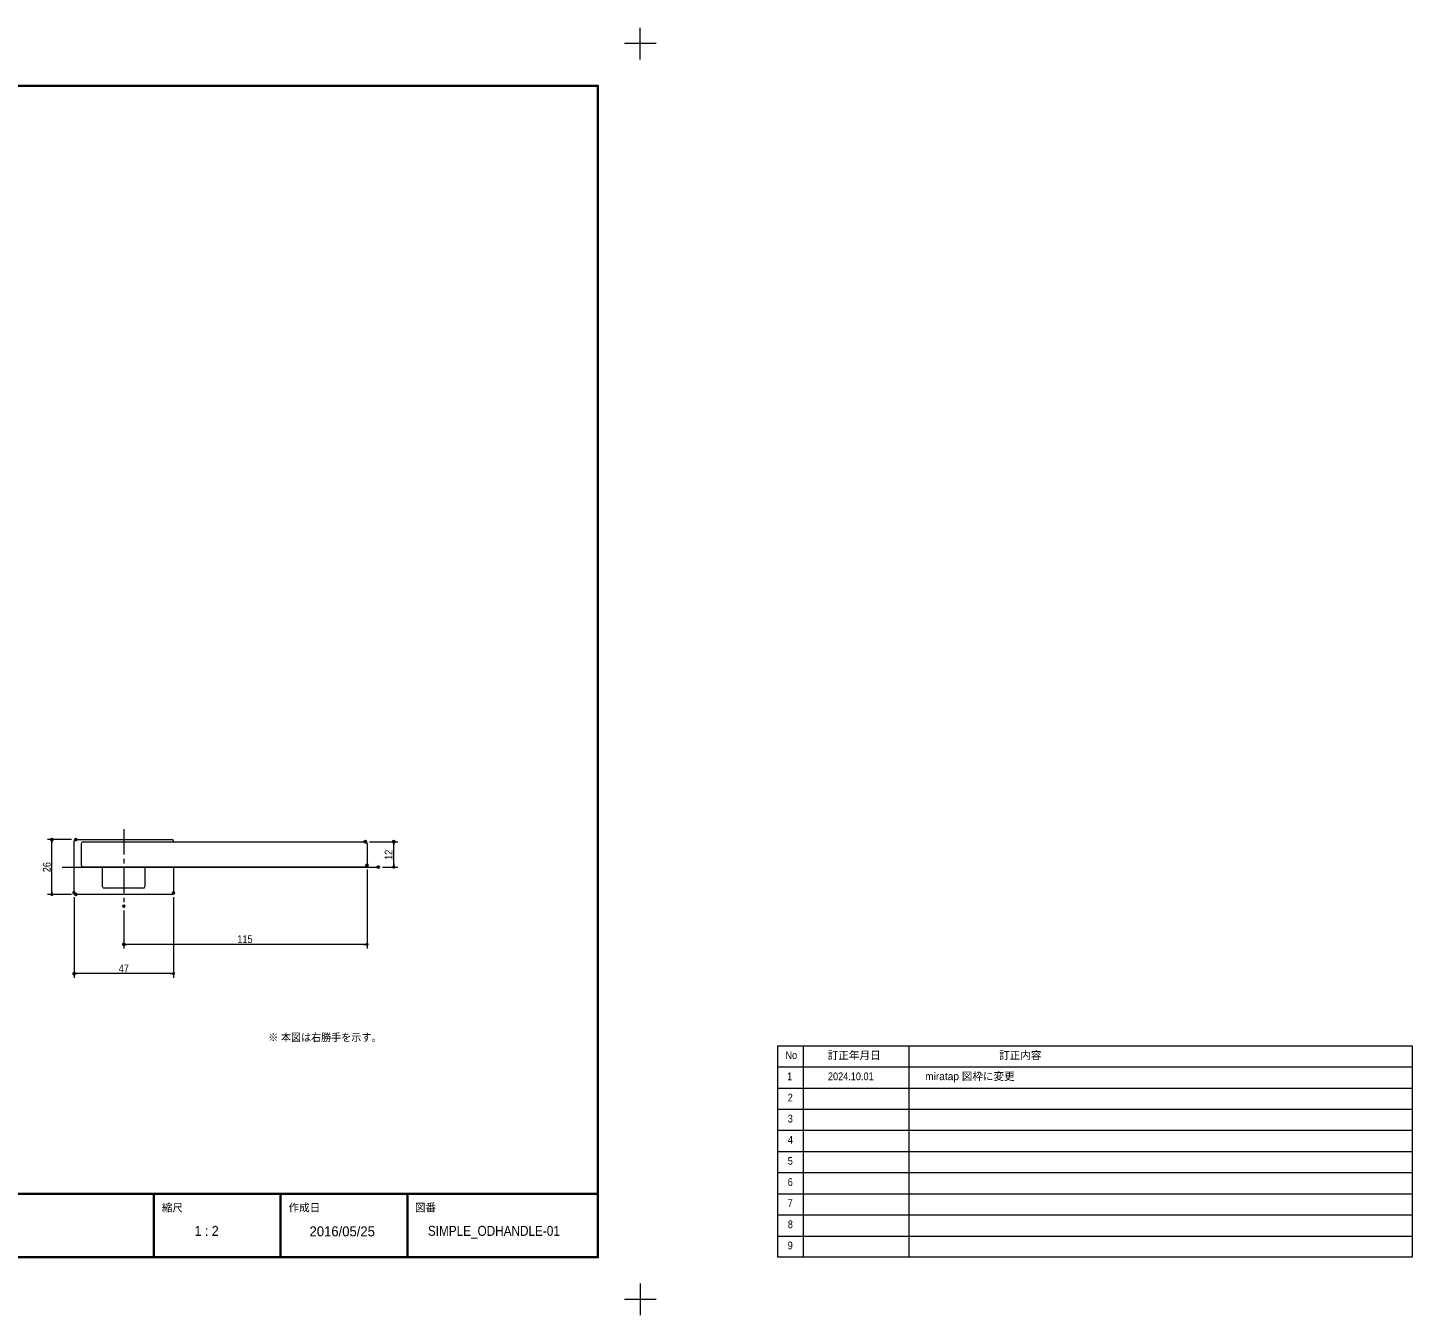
# Model space of a CAD drawing. Units: millimetres, scale not verified. Extents: x -606 to 606, y -304 to 304.
# Drawn here: x -48 to 606, y -304 to 304 of the extents above; entities that cross this region are included whole.
import ezdxf
from ezdxf.enums import TextEntityAlignment as Align

# ---------------------------------------------------------------- set-up
doc = ezdxf.new("R2010")
doc.units = ezdxf.units.MM
doc.header["$LTSCALE"] = 2
doc.header["$PDMODE"] = 32
doc.header["$PDSIZE"] = 1
doc.linetypes.add('USER1', pattern=[9.172222, 5.997222, -1.058333, 1.058333, -1.058333])
for name, color, linetype, lineweight in [('0-0_1図面枠', 7, 'Continuous', 20), ('0-1_3一般', 7, 'Continuous', 15), ('0-2_2寸法-1', 7, 'Continuous', 5), ('0-3_0', 7, 'Continuous', 25)]:
    doc.layers.add(name, color=color, linetype=linetype, lineweight=lineweight)
doc.layers.add('0-4_Defpoints', color=7, linetype='Continuous')
doc.styles.add('ＭＳ Ｐゴシック', font='')
doc.styles.get('ＭＳ Ｐゴシック').set_extended_font_data('MS PGothic')

# ---------------------------------------------------------------- blocks, each defined once
blk = doc.blocks.new('グループ')
at = {"layer": '0-0_1図面枠', "lineweight": 15}
for p, q in [((-840, 579), (-840, 609)), ((840, 579), (840, 609)), ((-855, 594), (-825, 594)), ((855, 594), (825, 594)), ((-840, -579), (-840, -609)), ((840, -579), (840, -609)), ((-855, -594), (-825, -594)), ((855, -594), (825, -594))]:
    blk.add_line(p, q, dxfattribs=at)
blk = doc.blocks.new('グループ-1')
at = {"layer": '0-0_1図面枠', "lineweight": 15}
for p, q in [((994, -354), (994, -554)), ((1094, -354), (1094, -554)), ((970, -374), (1570, -374)), ((970, -394), (1570, -394)), ((970, -414), (1570, -414)), ((970, -434), (1570, -434)), ((970, -454), (1570, -454)), ((970, -474), (1570, -474)), ((970, -494), (1570, -494)), ((970, -514), (1570, -514)), ((970, -534), (1570, -534))]:
    blk.add_line(p, q, dxfattribs=at)
blk.add_lwpolyline([(970, -354), (1570, -354), (1570, -554), (970, -554)], close=True, dxfattribs=at)
blk = doc.blocks.new('グループ-2')
at = {"layer": '0-0_1図面枠', "lineweight": 35}
for p, q in [((-800, -494), (800, -494)), ((-430, -494), (-430, -554)), ((220, -494), (220, -554)), ((380, -494), (380, -554)), ((500, -494), (500, -554)), ((620, -494), (620, -554))]:
    blk.add_line(p, q, dxfattribs=at)
blk.add_lwpolyline([(-800, 554), (800, 554), (800, -554), (-800, -554)], close=True, dxfattribs=at)
blk = doc.blocks.new('図面枠')
at = {"layer": '0-0_1図面枠'}
for name in ['グループ', 'グループ-2', 'グループ-1']:
    blk.add_blockref(name, (0, 0), dxfattribs=at)
at = {"layer": '0-0_1図面枠', "style": 'ＭＳ Ｐゴシック'}
for s, height, width, p in [('No', 7.337, 0.9, (977.31, -368.794)), ('1', 7.331, 0.9, (978.965, -388.811)), ('2', 7.331, 0.9, (979.499, -408.794)), ('3', 7.331, 0.9, (979.499, -428.794)), ('4', 7.331, 0.9, (979.655, -448.794)), ('5', 7.331, 0.9, (979.499, -468.794)), ('6', 7.331, 0.9, (979.459, -488.794)), ('7', 7.331, 0.9, (979.344, -508.794)), ('8', 7.331, 0.9, (979.54, -528.794)), ('1 : 2', 9.428, 0.95, (418.669, -536.653)), ('9', 7.331, 0.9, (979.459, -548.794))]:
    blk.add_text(s, height=height, dxfattribs=dict(at, width=width)).set_placement(p, align=Align.BOTTOM_LEFT)
for s, p in [('訂正年月日', (1017.344, -368.926)), ('訂正内容', (1179.344, -368.946)), ('縮尺', (387.655, -513.072)), ('作成日', (507.499, -513.032)), ('図番', (626.999, -512.842))]:
    blk.add_text(s, height=7.331, dxfattribs=at).set_placement(p, align=Align.BOTTOM_LEFT)
blk = doc.blocks.new('_Dot')
at = {"layer": '0-3_0'}
blk.add_line((-1, 0), (-2, 0), dxfattribs=at)
for points in [[(0, 0), (-1, 0), (-0.992, 0.125)], [(0, 0), (-0.992, -0.125), (-1, 0)], [(0, 0), (-0.992, 0.125), (-0.969, 0.249)], [(0, 0), (-0.969, -0.249), (-0.992, -0.125)], [(0, 0), (-0.969, 0.249), (-0.93, 0.368)], [(0, 0), (-0.93, -0.368), (-0.969, -0.249)], [(0, 0), (-0.93, 0.368), (-0.876, 0.482)], [(0, 0), (-0.876, -0.482), (-0.93, -0.368)], [(0, 0), (-0.876, 0.482), (-0.809, 0.588)], [(0, 0), (-0.809, -0.588), (-0.876, -0.482)], [(0, 0), (-0.809, 0.588), (-0.729, 0.685)], [(0, 0), (-0.729, -0.685), (-0.809, -0.588)], [(0, 0), (-0.729, 0.685), (-0.637, 0.771)], [(0, 0), (-0.637, -0.771), (-0.729, -0.685)], [(0, 0), (-0.637, 0.771), (-0.536, 0.844)], [(0, 0), (-0.536, -0.844), (-0.637, -0.771)], [(0, 0), (-0.536, 0.844), (-0.426, 0.905)], [(0, 0), (-0.426, -0.905), (-0.536, -0.844)], [(0, 0), (-0.426, 0.905), (-0.309, 0.951)], [(0, 0), (-0.309, -0.951), (-0.426, -0.905)], [(0, 0), (-0.309, 0.951), (-0.187, 0.982)], [(0, 0), (-0.187, -0.982), (-0.309, -0.951)], [(0, 0), (-0.187, 0.982), (-0.063, 0.998)], [(0, 0), (-0.063, -0.998), (-0.187, -0.982)], [(0, 0), (-0.063, 0.998), (0.063, 0.998)], [(0, 0), (0.063, -0.998), (-0.063, -0.998)], [(0, 0), (0.063, 0.998), (0.187, 0.982)], [(0, 0), (0.187, 0.982), (0.309, 0.951)], [(0, 0), (0.309, 0.951), (0.426, 0.905)], [(0, 0), (0.426, 0.905), (0.536, 0.844)], [(0, 0), (0.536, 0.844), (0.637, 0.771)], [(0, 0), (0.637, 0.771), (0.729, 0.685)], [(0, 0), (0.729, 0.685), (0.809, 0.588)], [(0, 0), (0.809, 0.588), (0.876, 0.482)], [(0, 0), (0.876, 0.482), (0.93, 0.368)], [(0, 0), (0.93, 0.368), (0.969, 0.249)], [(0, 0), (0.969, 0.249), (0.992, 0.125)], [(0, 0), (0.992, 0.125), (1, 0)], [(0, 0), (0.187, -0.982), (0.063, -0.998)], [(0, 0), (0.309, -0.951), (0.187, -0.982)], [(0, 0), (0.426, -0.905), (0.309, -0.951)], [(0, 0), (0.536, -0.844), (0.426, -0.905)], [(0, 0), (0.637, -0.771), (0.536, -0.844)], [(0, 0), (0.729, -0.685), (0.637, -0.771)], [(0, 0), (0.809, -0.588), (0.729, -0.685)], [(0, 0), (0.876, -0.482), (0.809, -0.588)], [(0, 0), (0.93, -0.368), (0.876, -0.482)], [(0, 0), (0.969, -0.249), (0.93, -0.368)], [(0, 0), (0.992, -0.125), (0.969, -0.249)], [(0, 0), (1, 0), (0.992, -0.125)]]:
    blk.add_solid(points, dxfattribs=at)

msp = doc.modelspace()

# ---------------------------------------------------------------- linework, layer by layer
at = {"layer": '0-1_3一般', "linetype": 'USER1', "lineweight": 5}
msp.add_line((-2.881, -74.53), (-2.881, -111.017), dxfattribs=at)
at = {"layer": '0-1_3一般'}
for p, q in [((-26.381, -104.701), (-26.381, -80.301)), ((-25.581, -79.501), (19.819, -79.501)), ((-22.881, -91.701), (-22.881, -81.301)), ((-22.081, -80.501), (111.319, -80.501)), ((20.619, -80.301), (20.619, -80.501)), ((112.119, -81.301), (112.119, -91.701)), ((111.319, -92.501), (-22.081, -92.501)), ((-12.881, -101.701), (-12.881, -92.543)), ((7.119, -92.546), (7.119, -101.701)), ((20.619, -92.501), (20.619, -104.701)), ((6.319, -102.501), (-12.081, -102.501)), ((19.819, -105.501), (-25.581, -105.501))]:
    msp.add_line(p, q, dxfattribs=at)
at = {"layer": '0-1_3一般', "lineweight": 5}
msp.add_line((-32.045, -92.501), (117.462, -92.501), dxfattribs=at)
at = {"layer": '0-1_3一般'}
for centre, start, end in [((-25.581, -80.301), 90, 180), ((-22.081, -81.301), 90, 180), ((19.819, -80.301), 0, 90), ((111.319, -81.301), 0, 90), ((-22.081, -91.701), 180, 270), ((111.319, -91.701), 270, 0), ((-25.581, -104.701), 180, 270), ((-12.081, -101.701), 180, 270), ((6.319, -101.701), 270, 0), ((19.819, -104.701), 270, 0)]:
    msp.add_arc(centre, 0.8, start, end, dxfattribs=at)
at = {"layer": '0-2_2寸法-1'}
for p, q in [((-27.581, -79.501), (-38.876, -79.501)), ((-36.876, -104.001), (-36.876, -81.002)), ((113.319, -80.501), (126.726, -80.501)), ((124.726, -91.001), (124.726, -82.002)), ((112.119, -93.701), (112.119, -131.043)), ((119.462, -92.501), (126.726, -92.501)), ((-27.581, -105.501), (-38.876, -105.501)), ((-26.381, -106.701), (-26.381, -144.9)), ((20.619, -106.701), (20.619, -144.9)), ((-2.881, -113.017), (-2.881, -131.043)), ((110.619, -129.043), (-1.38, -129.043)), ((19.119, -142.9), (-24.88, -142.9))]:
    msp.add_line(p, q, dxfattribs=at)
at = {"layer": '0-4_Defpoints'}
for p in [(-36.876, -79.501), (-25.581, -79.501), (111.319, -80.501), (124.726, -80.501), (112.119, -91.701), (117.462, -92.501), (-26.381, -104.701), (20.619, -104.701), (-25.581, -105.501), (-2.881, -111.017), (-2.881, -129.043), (-26.381, -142.9)]:
    msp.add_point(p, dxfattribs=at)

# ---------------------------------------------------------------- block references
at = {"layer": '0-0_1図面枠', "xscale": 0.5, "yscale": 0.5}
msp.add_blockref('図面枠', (-178.75, 0), dxfattribs=at)
at = {"layer": '0-2_2寸法-1', "xscale": 0.7503418, "yscale": 0.7503418}
for p, rotation in [((-36.876, -79.501), 90), ((124.726, -80.501), 90), ((124.726, -92.501), 270), ((-36.876, -105.501), 270), ((-2.881, -129.043), 180), ((-26.381, -142.9), 180)]:
    msp.add_blockref('_Dot', p, dxfattribs=dict(at, rotation=rotation))
for p in [(112.119, -129.043), (20.619, -142.9)]:
    msp.add_blockref('_Dot', p, dxfattribs=at)

# ---------------------------------------------------------------- texts
at = {"layer": '0-0_1図面枠', "style": 'ＭＳ Ｐゴシック', "width": 0.9}
for s, height, p in [('2024.10.01', 3.666, (330, -194.405)), ('SIMPLE_ODHANDLE-01', 4.721, (140.88, -268.326))]:
    msp.add_text(s, height=height, dxfattribs=at).set_placement(p, align=Align.BOTTOM_LEFT)
at = {"layer": '0-0_1図面枠', "style": 'ＭＳ Ｐゴシック'}
for s, height, p in [('miratap 図枠に変更', 3.666, (375.962, -194.377)), ('2016/05/25', 4.721, (84.928, -268.574))]:
    msp.add_text(s, height=height, dxfattribs=at).set_placement(p, align=Align.BOTTOM_LEFT)
at = {"layer": '0-1_3一般', "style": 'ＭＳ Ｐゴシック', "width": 0.95}
msp.add_text('※ 本図は右勝手を示す。', height=3.666, dxfattribs=at).set_placement((65.385, -175.998), align=Align.BOTTOM_LEFT)
at = {"layer": '0-2_2寸法-1', "style": 'ＭＳ Ｐゴシック', "width": 0.9}
for s, p in [('12', (125.222, -89.094)), ('26', (-36.37, -94.95))]:
    msp.add_text(s, height=3.666, rotation=90, dxfattribs=at).set_placement(p, align=Align.BOTTOM_LEFT)
for s, p in [('115', (50.797, -129.539)), ('47', (-5.272, -143.406))]:
    msp.add_text(s, height=3.666, dxfattribs=at).set_placement(p, align=Align.BOTTOM_LEFT)

doc.saveas('drawing.dxf')
